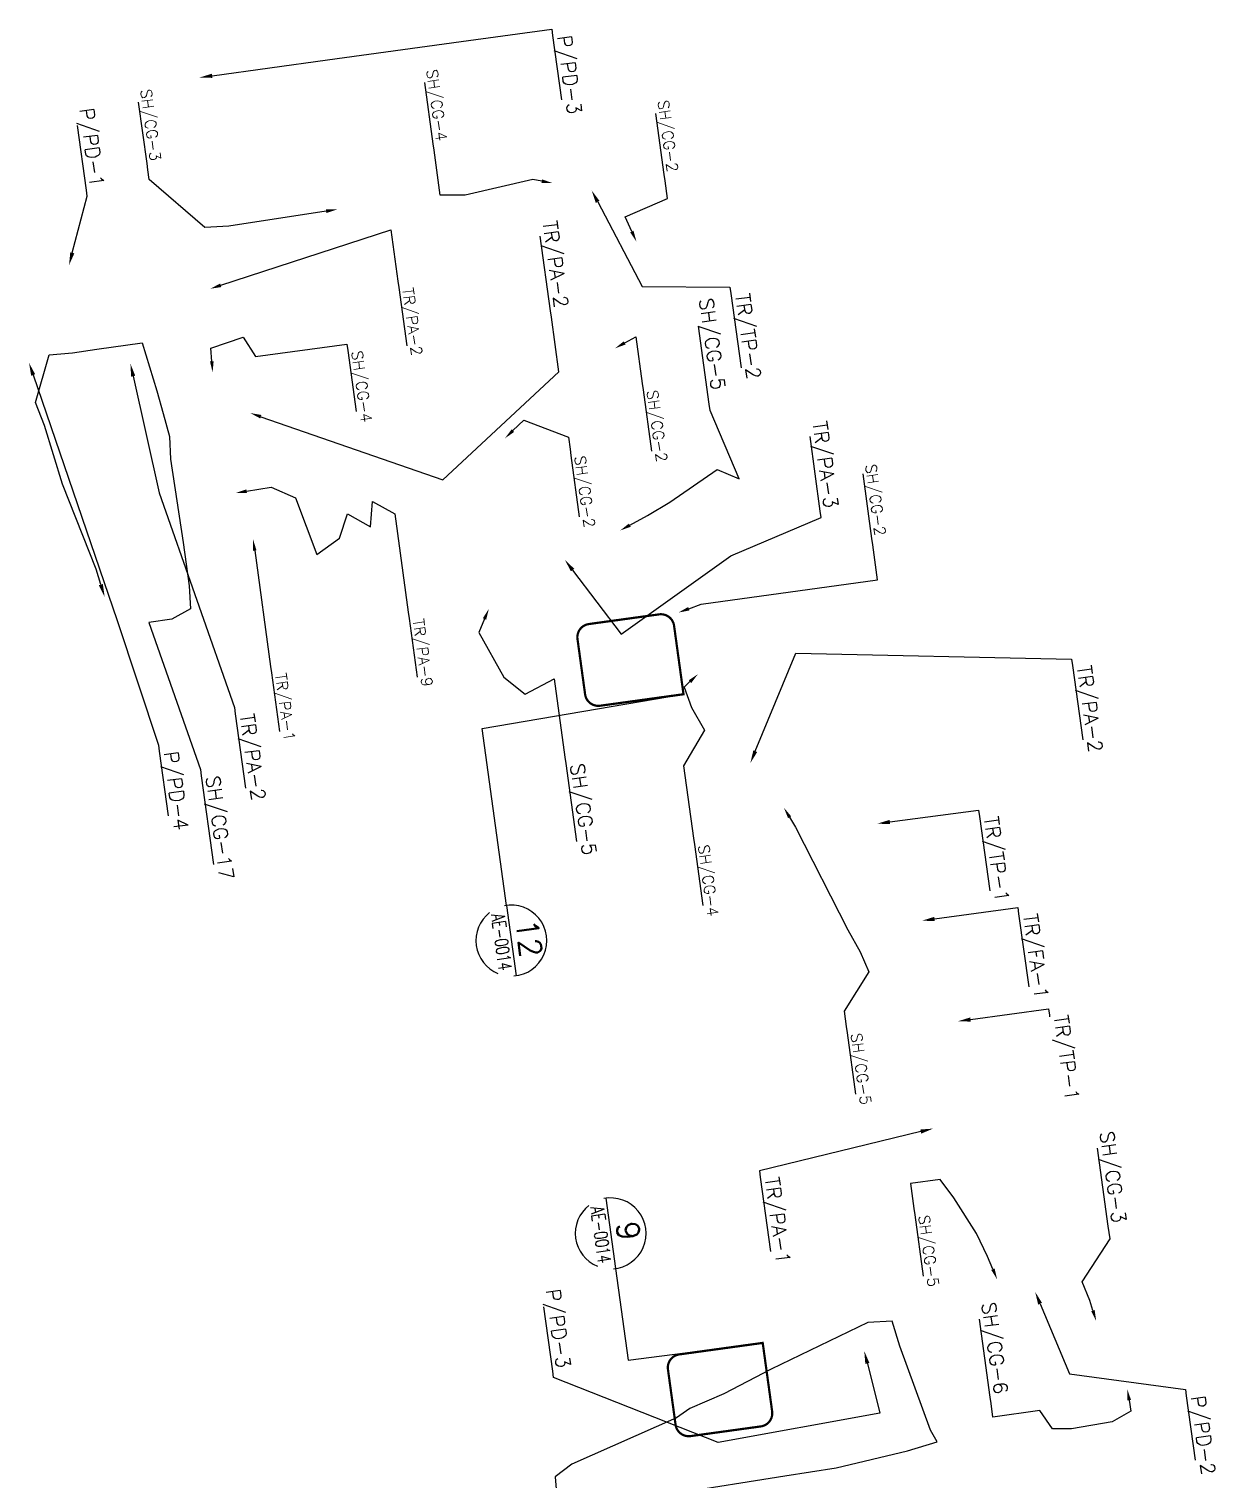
# Model space of a CAD drawing. Extents: x 67043 to 67233, y 53719 to 53942.
# Drawn here: x 67122.8 to 67189.7, y 53835.3 to 53917.2 of the extents above; entities that cross this region are included whole.
import ezdxf
from ezdxf import colors
from ezdxf.entities.mleader import LeaderData, LeaderLine
from ezdxf.enums import TextEntityAlignment as Align
from ezdxf.math import Vec2, Vec3

# ---------------------------------------------------------------- set-up
doc = ezdxf.new("R2010")
doc.units = 0
doc.header["$MEASUREMENT"] = 0
doc.linetypes.add('ACAD_ISO02W100', pattern=[15, 12, -3])
for name, color, linetype in [('0-ANNO-TEXT', 3, 'Continuous'), ('L-ANNO-LEDR-SPEC', 234, 'Continuous'), ('L-ANNO-SYMP @ 0.25', 240, 'Continuous')]:
    doc.layers.add(name, color=color, linetype=linetype)
doc.styles.add('$0$RomanS_B_3', font='', dxfattribs={"height": 303.322785})
doc.styles.add('ANNO-M', font='romans.shx', dxfattribs={"height": 5})
doc.styles.add('ANNO-S', font='romans.shx', dxfattribs={"height": 3})
doc.styles.get("Standard").update_dxf_attribs({"font": 'arial.ttf'})
doc.styles.get('$0$RomanS_B_3').set_extended_font_data('RomanS', bold=True)

# ---------------------------------------------------------------- blocks, each defined once
blk = doc.blocks.new('*U21')
at = {"linetype": 'ACAD_ISO02W100', "ltscale": 0.1, "const_width": 0.5}
blk.add_lwpolyline([(-52.78, 24.07), (-65.39, 24.07, -0.414214), (-68.39, 27.07), (-68.39, 43.07, -0.414214), (-65.39, 46.07), (-49.78, 46.07), (-49.78, 27.07, -0.414214)], format="xyb", close=True, dxfattribs=at)
for points in [[(-8, 0), (-48.29, 0), (-49.78, 46.07)], [(-8, 0), (8, 0)]]:
    blk.add_lwpolyline(points)
for start, end in [(356.4167, 183.5833), (210, 330)]:
    blk.add_arc((0, 0), 8, start, end)
at = {"layer": '0-ANNO-TEXT', "style": 'ANNO-M'}
blk.add_attdef('1', text='', height=5, dxfattribs=at).set_placement((0, 4), align=Align.MIDDLE_CENTER)
at = {"layer": '0-ANNO-TEXT', "style": 'ANNO-S', "width": 0.7}
blk.add_attdef('REF-NM', text='', height=3, dxfattribs=at).set_placement((0, -2.25), align=Align.MIDDLE_CENTER)
blk = doc.blocks.new('*U22')
for points in [[(8, 0), (28.89, 0), (29.17, 30.6)], [(-8, 0), (8, 0)]]:
    blk.add_lwpolyline(points)
at = {"linetype": 'ACAD_ISO02W100', "ltscale": 0.1, "const_width": 0.5}
blk.add_lwpolyline([(32.17, 8.6), (44.78, 8.6, 0.414214), (47.78, 11.6), (47.78, 27.6, 0.414214), (44.78, 30.6), (29.17, 30.6), (29.17, 11.6, 0.414214)], format="xyb", close=True, dxfattribs=at)
for start, end in [(356.4167, 183.5833), (210, 330)]:
    blk.add_arc((0, 0), 8, start, end)
at = {"layer": '0-ANNO-TEXT', "style": 'ANNO-M'}
blk.add_attdef('1', text='', height=5, dxfattribs=at).set_placement((0, 4), align=Align.MIDDLE_CENTER)
at = {"layer": '0-ANNO-TEXT', "style": 'ANNO-S', "width": 0.7}
blk.add_attdef('REF-NM', text='', height=3, dxfattribs=at).set_placement((0, -2.25), align=Align.MIDDLE_CENTER)

msp = doc.modelspace()

# ---------------------------------------------------------------- block references
at = {"layer": 'L-ANNO-SYMP @ 0.25', "xscale": 0.2499999999999998, "yscale": 0.2499999999999998, "zscale": 0.2499999999999998, "rotation": 277.8436995281511}
for name, p, values in [('*U21', (67149.983, 53865.762), {'1': '12', 'REF-NM': 'AE-0014'}), ('*U22', (67155.589, 53849.248), {'1': '9', 'REF-NM': 'AE-0014'})]:
    msp.add_blockref(name, p, dxfattribs=at).add_auto_attribs(values)

# ---------------------------------------------------------------- leaders
at = {"layer": 'L-ANNO-LEDR-SPEC'}
ml = msp.add_multileader_mtext('Standard', dxfattribs=at)
ml.set_content('{\\C6;P/PD-3}', color=256, style='$0$RomanS_B_3')
ml.set_leader_properties(color=256)
ml.build(insert=Vec2(0, 0))
ml.multileader.update_dxf_attribs({"text_left_attachment_type": 6, "text_right_attachment_type": 6, "dogleg_length": 0.36, "arrow_head_size": 0.72})
ctx = ml.context
ctx.base_point, ctx.char_height, ctx.arrow_head_size, ctx.landing_gap_size, ctx.plane_origin, ctx.plane_x_axis, ctx.plane_y_axis = Vec3(67152.308, 53916.835), 0.8, 0.72, 0.09, Vec3(67132.392, 53914.455), Vec3(0.136486, -0.990642), Vec3(0.990642, 0.136486)
ctx.left_attachment, ctx.right_attachment = 6, 6
notes = []
notes.append((ctx, [(0, (1, 1, 0), (67152.259, 53917.192), (0.136486, -0.990642), 0.36, [(0, [(67132.392, 53914.455), (67139.615, 53915.45), (67147.142, 53916.487)], 0, [])])]))
ctx.mtext.insert, ctx.mtext.text_direction, ctx.mtext.rotation, ctx.mtext.flow_direction = Vec3(67153.353, 53916.888), Vec3(0.136486, -0.990642), 4.849302, 5
ml = msp.add_multileader_mtext('Standard', dxfattribs=at)
ml.set_content('{\\fRomanS|b1|i0|c0|p2;\\C6;SH/CG-4}', color=256)
ml.set_leader_properties(color=256)
ml.build(insert=Vec2(0, 0))
ml.multileader.update_dxf_attribs({"text_left_attachment_type": 6, "text_right_attachment_type": 6, "dogleg_length": 0.36, "arrow_head_size": 0.625})
ctx = ml.context
ctx.base_point, ctx.char_height, ctx.arrow_head_size, ctx.landing_gap_size, ctx.plane_origin, ctx.plane_x_axis, ctx.plane_y_axis = Vec3(67144.93, 53915.369), 0.625, 0.625, 0.09, Vec3(67152.314, 53908.499), Vec3(0.136486, -0.990642), Vec3(0.990642, 0.136486)
ctx.left_attachment, ctx.right_attachment, ctx.text_align_type = 6, 6, 2
notes.append((ctx, [(0, (1, 1, 0), (67145.619, 53910.363), (-0.136486, 0.990642), 0.36, [(0, [(67152.314, 53908.499), (67151.202, 53908.694), (67147.378, 53907.819), (67145.97, 53907.822)], 0, [])])]))
ctx.mtext.insert, ctx.mtext.text_direction, ctx.mtext.rotation, ctx.mtext.alignment, ctx.mtext.flow_direction = Vec3(67146.365, 53910.92), Vec3(0.136486, -0.990642), 4.849302, 3, 5
ml = msp.add_multileader_mtext('Standard', dxfattribs=at)
ml.set_content('{\\fRomanS|b1|i0|c0|p2;\\C6;SH/CG-3}', color=256)
ml.set_leader_properties(color=256)
ml.build(insert=Vec2(0, 0))
ml.multileader.update_dxf_attribs({"text_left_attachment_type": 6, "text_right_attachment_type": 6, "dogleg_length": 0.36, "arrow_head_size": 0.625})
ctx = ml.context
ctx.base_point, ctx.char_height, ctx.arrow_head_size, ctx.landing_gap_size, ctx.plane_origin, ctx.plane_x_axis, ctx.plane_y_axis = Vec3(67128.794, 53914.235), 0.625, 0.625, 0.09, Vec3(67140.154, 53907.011), Vec3(0.136486, -0.990642), Vec3(0.990642, 0.136486)
ctx.left_attachment, ctx.right_attachment, ctx.text_align_type = 6, 6, 2
notes.append((ctx, [(0, (1, 1, 0), (67129.481, 53909.25), (-0.136486, 0.990642), 0.36, [(0, [(67140.154, 53907.011), (67134.051, 53906.075), (67132.693, 53905.989), (67129.556, 53908.7)], 0, [])])]))
ctx.mtext.insert, ctx.mtext.text_direction, ctx.mtext.rotation, ctx.mtext.alignment, ctx.mtext.flow_direction = Vec3(67130.226, 53909.807), Vec3(0.136486, -0.990642), 4.849302, 3, 5
ml = msp.add_multileader_mtext('Standard', dxfattribs=at)
ml.set_content('{\\C6;P/PD-1}', color=256, style='$0$RomanS_B_3')
ml.set_leader_properties(color=256)
ml.build(insert=Vec2(0, 0))
ml.multileader.update_dxf_attribs({"text_left_attachment_type": 6, "text_right_attachment_type": 6, "dogleg_length": 0.36, "arrow_head_size": 0.72})
ctx = ml.context
ctx.base_point, ctx.char_height, ctx.arrow_head_size, ctx.landing_gap_size, ctx.plane_origin, ctx.plane_x_axis, ctx.plane_y_axis = Vec3(67125.363, 53912.783), 0.8, 0.72, 0.09, Vec3(67125.03, 53903.869), Vec3(0.136486, -0.990642), Vec3(0.990642, 0.136486)
ctx.left_attachment, ctx.right_attachment, ctx.text_align_type = 6, 6, 2
notes.append((ctx, [(0, (1, 1, 0), (67126.056, 53907.753), (-0.136486, 0.990642), 0.36, [(0, [(67125.03, 53903.869)], 0, [])])]))
ctx.mtext.insert, ctx.mtext.text_direction, ctx.mtext.rotation, ctx.mtext.alignment, ctx.mtext.flow_direction = Vec3(67127.027, 53908.341), Vec3(0.136486, -0.990642), 4.849302, 3, 5
ml = msp.add_multileader_mtext('Standard', dxfattribs=at)
ml.set_content('{\\fRomanS|b1|i0|c0|p2;\\C6;SH/CG-2}', color=256)
ml.set_leader_properties(color=256)
ml.build(insert=Vec2(0, 0))
ml.multileader.update_dxf_attribs({"text_left_attachment_type": 6, "text_right_attachment_type": 6, "dogleg_length": 0.36, "arrow_head_size": 0.625})
ctx = ml.context
ctx.base_point, ctx.char_height, ctx.arrow_head_size, ctx.landing_gap_size, ctx.plane_origin, ctx.plane_x_axis, ctx.plane_y_axis = Vec3(67157.975, 53913.6), 0.625, 0.625, 0.09, Vec3(67157.039, 53905.199), Vec3(0.136486, -0.990642), Vec3(0.990642, 0.136486)
ctx.left_attachment, ctx.right_attachment, ctx.text_align_type = 6, 6, 2
notes.append((ctx, [(0, (1, 1, 0), (67158.661, 53908.623), (-0.136486, 0.990642), 0.36, [(0, [(67157.039, 53905.199), (67156.405, 53906.588), (67158.797, 53907.636)], 0, [])])]))
ctx.mtext.insert, ctx.mtext.text_direction, ctx.mtext.rotation, ctx.mtext.alignment, ctx.mtext.flow_direction = Vec3(67159.406, 53909.179), Vec3(0.136486, -0.990642), 4.849302, 3, 5
ml = msp.add_multileader_mtext('Standard', dxfattribs=at)
ml.set_content('{\\C6;TR/TP-2}', color=256, style='$0$RomanS_B_3')
ml.set_leader_properties(color=256)
ml.build(insert=Vec2(0, 0))
ml.multileader.update_dxf_attribs({"text_left_attachment_type": 6, "text_right_attachment_type": 6, "dogleg_length": 0.36, "arrow_head_size": 0.72})
ctx = ml.context
ctx.base_point, ctx.char_height, ctx.arrow_head_size, ctx.landing_gap_size, ctx.plane_origin, ctx.plane_x_axis, ctx.plane_y_axis = Vec3(67162.363, 53902.271), 0.8, 0.72, 0.09, Vec3(67154.517, 53908.076), Vec3(0.136486, -0.990642), Vec3(0.990642, 0.136486)
ctx.left_attachment, ctx.right_attachment = 6, 6
notes.append((ctx, [(0, (1, 1, 0), (67162.314, 53902.628), (0.136486, -0.990642), 0.36, [(0, [(67154.517, 53908.076), (67157.362, 53902.669)], 0, [])])]))
ctx.mtext.insert, ctx.mtext.text_direction, ctx.mtext.rotation, ctx.mtext.flow_direction = Vec3(67163.408, 53902.324), Vec3(0.136486, -0.990642), 4.849302, 5
ml = msp.add_multileader_mtext('Standard', dxfattribs=at)
ml.set_content('{\\fRomanS|b1|i0|c0|p2;\\C6;TR/PA-2}', color=256)
ml.set_leader_properties(color=256)
ml.build(insert=Vec2(0, 0))
ml.multileader.update_dxf_attribs({"text_left_attachment_type": 6, "text_right_attachment_type": 6, "dogleg_length": 0.36, "arrow_head_size": 0.625})
ctx = ml.context
ctx.base_point, ctx.char_height, ctx.arrow_head_size, ctx.landing_gap_size, ctx.plane_origin, ctx.plane_x_axis, ctx.plane_y_axis = Vec3(67151.436, 53906.786), 0.8, 0.625, 0.09, Vec3(67135.257, 53895.526), Vec3(0.136486, -0.990642), Vec3(0.990642, 0.136486)
ctx.left_attachment, ctx.right_attachment, ctx.text_align_type = 6, 6, 2
notes.append((ctx, [(0, (1, 1, 0), (67152.241, 53900.945), (-0.136486, 0.990642), 0.36, [(0, [(67135.257, 53895.526), (67146.119, 53891.755), (67152.668, 53897.844)], 0, [])])]))
ctx.mtext.insert, ctx.mtext.text_direction, ctx.mtext.rotation, ctx.mtext.alignment, ctx.mtext.flow_direction = Vec3(67153.212, 53901.534), Vec3(0.136486, -0.990642), 4.849302, 3, 5
ml = msp.add_multileader_mtext('Standard', dxfattribs=at)
ml.set_content('{\\fRomanS|b1|i0|c0|p2;\\C6;TR/PA-2}', color=256)
ml.set_leader_properties(color=256)
ml.build(insert=Vec2(0, 0))
ml.multileader.update_dxf_attribs({"text_left_attachment_type": 6, "text_right_attachment_type": 6, "dogleg_length": 0.36, "arrow_head_size": 0.625})
ctx = ml.context
ctx.base_point, ctx.char_height, ctx.arrow_head_size, ctx.landing_gap_size, ctx.plane_origin, ctx.plane_x_axis, ctx.plane_y_axis = Vec3(67143.626, 53902.618), 0.625, 0.625, 0.09, Vec3(67132.994, 53902.539), Vec3(0.136486, -0.990642), Vec3(0.990642, 0.136486)
ctx.left_attachment, ctx.right_attachment = 6, 6
notes.append((ctx, [(0, (1, 1, 0), (67143.577, 53902.975), (0.136486, -0.990642), 0.36, [(0, [(67132.994, 53902.539), (67143.179, 53905.863)], 0, [])])]))
ctx.mtext.insert, ctx.mtext.text_direction, ctx.mtext.rotation, ctx.mtext.flow_direction = Vec3(67144.445, 53902.64), Vec3(0.136486, -0.990642), 4.849302, 5
ml = msp.add_multileader_mtext('Standard', dxfattribs=at)
ml.set_content('{\\fRomanS|b1|i0|c0|p2;SH/CG-\\fRomanS|b1|i0|c178|p2;5}', color=256)
ml.set_leader_properties(color=256)
ml.build(insert=Vec2(0, 0))
ml.multileader.update_dxf_attribs({"text_left_attachment_type": 6, "text_right_attachment_type": 6, "dogleg_length": 0.36, "arrow_head_size": 0.625})
ctx = ml.context
ctx.base_point, ctx.char_height, ctx.arrow_head_size, ctx.landing_gap_size, ctx.plane_origin, ctx.plane_x_axis, ctx.plane_y_axis = Vec3(67160.319, 53902.002), 0.8, 0.625, 0.09, Vec3(67156.117, 53888.898), Vec3(0.136486, -0.990642), Vec3(0.990642, 0.136486)
ctx.left_attachment, ctx.right_attachment = 6, 6
notes.append((ctx, [(0, (1, 1, 0), (67161.191, 53895.669), (-0.136486, 0.990642), 0.36, [(0, [(67156.117, 53888.898), (67157.658, 53889.751), (67158.925, 53890.492), (67161.585, 53892.346), (67162.826, 53891.816)], 0, [])])]))
ctx.mtext.insert, ctx.mtext.text_direction, ctx.mtext.rotation, ctx.mtext.flow_direction = Vec3(67161.364, 53902.055), Vec3(0.136486, -0.990642), 4.849302, 5
ml = msp.add_multileader_mtext('Standard', dxfattribs=at)
ml.set_content('{\\fRomanS|b1|i0|c0|p2;\\C6;SH/CG-4}', color=256)
ml.set_leader_properties(color=256)
ml.build(insert=Vec2(0, 0))
ml.multileader.update_dxf_attribs({"text_left_attachment_type": 6, "text_right_attachment_type": 6, "dogleg_length": 0.36, "arrow_head_size": 0.625})
ctx = ml.context
ctx.base_point, ctx.char_height, ctx.arrow_head_size, ctx.landing_gap_size, ctx.plane_origin, ctx.plane_x_axis, ctx.plane_y_axis = Vec3(67140.758, 53899.063), 0.625, 0.625, 0.09, Vec3(67133.128, 53897.818), Vec3(0.136486, -0.990642), Vec3(0.990642, 0.136486)
ctx.left_attachment, ctx.right_attachment = 6, 6
notes.append((ctx, [(0, (1, 1, 0), (67140.709, 53899.42), (0.136486, -0.990642), 0.36, [(0, [(67133.128, 53897.818), (67133.035, 53899.179), (67134.86, 53899.801), (67135.551, 53898.709), (67140.709, 53899.42)], 0, [])])]))
ctx.mtext.insert, ctx.mtext.text_direction, ctx.mtext.rotation, ctx.mtext.flow_direction = Vec3(67141.577, 53899.085), Vec3(0.136486, -0.990642), 4.849302, 5
ml = msp.add_multileader_mtext('Standard', dxfattribs=at)
ml.set_content('{\\fRomanS|b1|i0|c0|p2;\\C6;SH/CG-2}', color=256)
ml.set_leader_properties(color=256)
ml.build(insert=Vec2(0, 0))
ml.multileader.update_dxf_attribs({"text_left_attachment_type": 6, "text_right_attachment_type": 6, "dogleg_length": 0.36, "arrow_head_size": 0.625})
ctx = ml.context
ctx.base_point, ctx.char_height, ctx.arrow_head_size, ctx.landing_gap_size, ctx.plane_origin, ctx.plane_x_axis, ctx.plane_y_axis = Vec3(67157.419, 53896.831), 0.625, 0.625, 0.09, Vec3(67155.828, 53899.179), Vec3(0.136486, -0.990642), Vec3(0.990642, 0.136486)
ctx.left_attachment, ctx.right_attachment = 6, 6
notes.append((ctx, [(0, (1, 1, 0), (67157.369, 53897.188), (0.136486, -0.990642), 0.36, [(0, [(67155.828, 53899.179), (67157.005, 53899.83)], 0, [])])]))
ctx.mtext.insert, ctx.mtext.text_direction, ctx.mtext.rotation, ctx.mtext.flow_direction = Vec3(67158.237, 53896.853), Vec3(0.136486, -0.990642), 4.849302, 5
ml = msp.add_multileader_mtext('Standard', dxfattribs=at)
ml.set_content('{\\C6;SH/CG-17}', color=256, style='$0$RomanS_B_3')
ml.set_leader_properties(color=256)
ml.build(insert=Vec2(0, 0))
ml.multileader.update_dxf_attribs({"text_left_attachment_type": 6, "text_right_attachment_type": 6, "dogleg_length": 0.36, "arrow_head_size": 0.72})
ctx = ml.context
ctx.base_point, ctx.char_height, ctx.arrow_head_size, ctx.landing_gap_size, ctx.plane_origin, ctx.plane_x_axis, ctx.plane_y_axis = Vec3(67132.487, 53875.052), 0.8, 0.72, 0.09, Vec3(67127.038, 53885.16), Vec3(0.136486, -0.990642), Vec3(0.990642, 0.136486)
ctx.left_attachment, ctx.right_attachment = 6, 6
notes.append((ctx, [(0, (1, 1, 0), (67132.438, 53875.409), (0.136486, -0.990642), 0.36, [(0, [(67127.038, 53885.16), (67126.553, 53886.716), (67124.655, 53891.515), (67123.648, 53894.815), (67123.146, 53896.114), (67123.911, 53898.814), (67125.227, 53898.928), (67126.59, 53899.136), (67129.158, 53899.489), (67129.977, 53896.771), (67130.348, 53895.51), (67130.706, 53894.208), (67130.762, 53892.922), (67131.461, 53888.216), (67131.804, 53885.77), (67131.887, 53884.473), (67130.838, 53883.892), (67129.54, 53883.709)], 0, [])])]))
ctx.mtext.insert, ctx.mtext.text_direction, ctx.mtext.rotation, ctx.mtext.flow_direction = Vec3(67133.532, 53875.105), Vec3(0.136486, -0.990642), 4.849302, 5
ml = msp.add_multileader_mtext('Standard', dxfattribs=at)
ml.set_content('{\\C6;P/PD-4}', color=256, style='$0$RomanS_B_3')
ml.set_leader_properties(color=256)
ml.build(insert=Vec2(0, 0))
ml.multileader.update_dxf_attribs({"text_left_attachment_type": 6, "text_right_attachment_type": 6, "dogleg_length": 0.36, "arrow_head_size": 0.72})
ctx = ml.context
ctx.base_point, ctx.char_height, ctx.arrow_head_size, ctx.landing_gap_size, ctx.plane_origin, ctx.plane_x_axis, ctx.plane_y_axis = Vec3(67130.117, 53876.443), 0.8, 0.72, 0.09, Vec3(67122.773, 53898.357), Vec3(0.136486, -0.990642), Vec3(0.990642, 0.136486)
ctx.left_attachment, ctx.right_attachment = 6, 6
notes.append((ctx, [(0, (1, 1, 0), (67130.068, 53876.799), (0.136486, -0.990642), 0.36, [(0, [(67122.773, 53898.357), (67127.752, 53883.826)], 0, [])])]))
ctx.mtext.insert, ctx.mtext.text_direction, ctx.mtext.rotation, ctx.mtext.flow_direction = Vec3(67131.162, 53876.496), Vec3(0.136486, -0.990642), 4.849302, 5
ml = msp.add_multileader_mtext('Standard', dxfattribs=at)
ml.set_content('{\\C6;TR/PA-2}', color=256, style='$0$RomanS_B_3')
ml.set_leader_properties(color=256)
ml.build(insert=Vec2(0, 0))
ml.multileader.update_dxf_attribs({"text_left_attachment_type": 6, "text_right_attachment_type": 6, "dogleg_length": 0.36, "arrow_head_size": 0.72})
ctx = ml.context
ctx.base_point, ctx.char_height, ctx.arrow_head_size, ctx.landing_gap_size, ctx.plane_origin, ctx.plane_x_axis, ctx.plane_y_axis = Vec3(67134.409, 53878.564), 0.8, 0.72, 0.09, Vec3(67128.492, 53898.311), Vec3(0.136486, -0.990642), Vec3(0.990642, 0.136486)
ctx.left_attachment, ctx.right_attachment = 6, 6
notes.append((ctx, [(0, (1, 1, 0), (67134.36, 53878.921), (0.136486, -0.990642), 0.36, [(0, [(67128.492, 53898.311), (67130.112, 53891.033)], 0, [])])]))
ctx.mtext.insert, ctx.mtext.text_direction, ctx.mtext.rotation, ctx.mtext.flow_direction = Vec3(67135.454, 53878.617), Vec3(0.136486, -0.990642), 4.849302, 5
ml = msp.add_multileader_mtext('Standard', dxfattribs=at)
ml.set_content('{\\fRomanS|b1|i0|c0|p2;\\C6;SH/CG-2}', color=256)
ml.set_leader_properties(color=256)
ml.build(insert=Vec2(0, 0))
ml.multileader.update_dxf_attribs({"text_left_attachment_type": 6, "text_right_attachment_type": 6, "dogleg_length": 0.36, "arrow_head_size": 0.625})
ctx = ml.context
ctx.base_point, ctx.char_height, ctx.arrow_head_size, ctx.landing_gap_size, ctx.plane_origin, ctx.plane_x_axis, ctx.plane_y_axis = Vec3(67153.341, 53893.131), 0.625, 0.625, 0.09, Vec3(67149.623, 53894.102), Vec3(0.136486, -0.990642), Vec3(0.990642, 0.136486)
ctx.left_attachment, ctx.right_attachment = 6, 6
notes.append((ctx, [(0, (1, 1, 0), (67153.292, 53893.488), (0.136486, -0.990642), 0.36, [(0, [(67149.623, 53894.102), (67150.682, 53895.127), (67153.197, 53894.162)], 0, [])])]))
ctx.mtext.insert, ctx.mtext.text_direction, ctx.mtext.rotation, ctx.mtext.flow_direction = Vec3(67154.16, 53893.153), Vec3(0.136486, -0.990642), 4.849302, 5
ml = msp.add_multileader_mtext('Standard', dxfattribs=at)
ml.set_content('{\\C6;TR/PA-3}', color=256, style='$0$RomanS_B_3')
ml.set_leader_properties(color=256)
ml.build(insert=Vec2(0, 0))
ml.multileader.update_dxf_attribs({"text_left_attachment_type": 6, "text_right_attachment_type": 6, "dogleg_length": 0.36, "arrow_head_size": 0.72})
ctx = ml.context
ctx.base_point, ctx.char_height, ctx.arrow_head_size, ctx.landing_gap_size, ctx.plane_origin, ctx.plane_x_axis, ctx.plane_y_axis = Vec3(67166.656, 53895.484), 0.8, 0.72, 0.09, Vec3(67150.835, 53886.389), Vec3(0.136486, -0.990642), Vec3(0.990642, 0.136486)
ctx.left_attachment, ctx.right_attachment, ctx.text_align_type = 6, 6, 2
notes.append((ctx, [(0, (1, 1, 0), (67167.462, 53889.635), (-0.136486, 0.990642), 0.36, [(0, [(67153.002, 53887.242), (67156.184, 53883.049), (67162.359, 53887.465)], 0, [])])]))
ctx.mtext.insert, ctx.mtext.text_direction, ctx.mtext.rotation, ctx.mtext.alignment, ctx.mtext.flow_direction = Vec3(67168.433, 53890.223), Vec3(0.136486, -0.990642), 4.849302, 3, 5
ml = msp.add_multileader_mtext('Standard', dxfattribs=at)
ml.set_content(' {\\fRomanS|b1|i0|c0|p2;SH/CG-2}', color=256)
ml.set_leader_properties(color=256)
ml.build(insert=Vec2(0, 0))
ml.multileader.update_dxf_attribs({"text_left_attachment_type": 6, "text_right_attachment_type": 6, "dogleg_length": 0.36, "arrow_head_size": 0.625})
ctx = ml.context
ctx.base_point, ctx.char_height, ctx.arrow_head_size, ctx.landing_gap_size, ctx.plane_origin, ctx.plane_x_axis, ctx.plane_y_axis = Vec3(67169.64, 53893.429), 0.625, 0.625, 0.09, Vec3(67159.405, 53884.27), Vec3(0.136486, -0.990642), Vec3(0.990642, 0.136486)
ctx.left_attachment, ctx.right_attachment, ctx.text_align_type = 6, 6, 2
notes.append((ctx, [(0, (1, 1, 0), (67170.375, 53888.097), (-0.136486, 0.990642), 0.36, [(0, [(67159.405, 53884.27), (67160.681, 53884.745), (67170.647, 53886.118)], 0, [])])]))
ctx.mtext.insert, ctx.mtext.text_direction, ctx.mtext.rotation, ctx.mtext.alignment, ctx.mtext.flow_direction = Vec3(67171.12, 53888.654), Vec3(0.136486, -0.990642), 4.849302, 3, 5
ml = msp.add_multileader_mtext('Standard', dxfattribs=at)
ml.set_content('{\\fRomanS|b1|i0|c0|p2;\\C6;TR/PA-9}', color=256)
ml.set_leader_properties(color=256)
ml.build(insert=Vec2(0, 0))
ml.multileader.update_dxf_attribs({"text_left_attachment_type": 6, "text_right_attachment_type": 6, "dogleg_length": 0.36, "arrow_head_size": 0.625})
ctx = ml.context
ctx.base_point, ctx.char_height, ctx.arrow_head_size, ctx.landing_gap_size, ctx.plane_origin, ctx.plane_x_axis, ctx.plane_y_axis = Vec3(67144.218, 53883.934), 0.625, 0.625, 0.09, Vec3(67134.433, 53891.016), Vec3(0.136486, -0.990642), Vec3(0.990642, 0.136486)
ctx.left_attachment, ctx.right_attachment = 6, 6
notes.append((ctx, [(0, (1, 1, 0), (67144.169, 53884.291), (0.136486, -0.990642), 0.36, [(0, [(67134.433, 53891.016), (67136.434, 53891.352), (67137.812, 53890.736), (67139.017, 53887.542), (67140.279, 53888.465), (67140.744, 53889.842), (67142.034, 53889.104), (67142.155, 53890.533), (67143.405, 53889.837)], 0, [])])]))
ctx.mtext.insert, ctx.mtext.text_direction, ctx.mtext.rotation, ctx.mtext.flow_direction = Vec3(67145.037, 53883.956), Vec3(0.136486, -0.990642), 4.849302, 5
ml = msp.add_multileader_mtext('Standard', dxfattribs=at)
ml.set_content('{\\fRomanS|b1|i0|c0|p2;\\C6;TR/PA-1}', color=256)
ml.set_leader_properties(color=256)
ml.build(insert=Vec2(0, 0))
ml.multileader.update_dxf_attribs({"text_left_attachment_type": 6, "text_right_attachment_type": 6, "dogleg_length": 0.36, "arrow_head_size": 0.625})
ctx = ml.context
ctx.base_point, ctx.char_height, ctx.arrow_head_size, ctx.landing_gap_size, ctx.plane_origin, ctx.plane_x_axis, ctx.plane_y_axis = Vec3(67136.453, 53880.868), 0.625, 0.625, 0.09, Vec3(67135.417, 53888.384), Vec3(0.136486, -0.990642), Vec3(0.990642, 0.136486)
ctx.left_attachment, ctx.right_attachment = 6, 6
notes.append((ctx, [(0, (1, 1, 0), (67136.404, 53881.224), (0.136486, -0.990642), 0.36, [(0, [(67135.417, 53888.384)], 0, [])])]))
ctx.mtext.insert, ctx.mtext.text_direction, ctx.mtext.rotation, ctx.mtext.flow_direction = Vec3(67137.272, 53880.89), Vec3(0.136486, -0.990642), 4.849302, 5
ml = msp.add_multileader_mtext('Standard', dxfattribs=at)
ml.set_content('{\\fRomanS|b1|i0|c0|p2;\\C6;SH/CG-5}', color=256)
ml.set_leader_properties(color=256)
ml.build(insert=Vec2(0, 0))
ml.multileader.update_dxf_attribs({"text_left_attachment_type": 6, "text_right_attachment_type": 6, "dogleg_length": 0.36, "arrow_head_size": 0.625})
ctx = ml.context
ctx.base_point, ctx.char_height, ctx.arrow_head_size, ctx.landing_gap_size, ctx.plane_origin, ctx.plane_x_axis, ctx.plane_y_axis = Vec3(67153.051, 53875.748), 0.8, 0.625, 0.09, Vec3(67148.714, 53884.483), Vec3(0.136486, -0.990642), Vec3(0.990642, 0.136486)
ctx.left_attachment, ctx.right_attachment = 6, 6
notes.append((ctx, [(0, (1, 1, 0), (67153.002, 53876.105), (0.136486, -0.990642), 0.36, [(0, [(67148.714, 53884.483), (67148.146, 53883.151), (67149.566, 53880.621), (67150.762, 53879.674), (67152.391, 53880.536)], 0, [])])]))
ctx.mtext.insert, ctx.mtext.text_direction, ctx.mtext.rotation, ctx.mtext.flow_direction = Vec3(67154.096, 53875.801), Vec3(0.136486, -0.990642), 4.849302, 5
ml = msp.add_multileader_mtext('Standard', dxfattribs=at)
ml.set_content('{\\C6;TR/PA-2}', color=256, style='$0$RomanS_B_3')
ml.set_leader_properties(color=256)
ml.build(insert=Vec2(0, 0))
ml.multileader.update_dxf_attribs({"text_left_attachment_type": 6, "text_right_attachment_type": 6, "dogleg_length": 0.36, "arrow_head_size": 0.72})
ctx = ml.context
ctx.base_point, ctx.char_height, ctx.arrow_head_size, ctx.landing_gap_size, ctx.plane_origin, ctx.plane_x_axis, ctx.plane_y_axis = Vec3(67181.635, 53881.29), 0.8, 0.72, 0.09, Vec3(67166.04, 53881.983), Vec3(0.136486, -0.990642), Vec3(0.990642, 0.136486)
ctx.left_attachment, ctx.right_attachment = 6, 6
notes.append((ctx, [(0, (1, 1, 0), (67181.585, 53881.646), (0.136486, -0.990642), 0.36, [(0, [(67163.466, 53875.783), (67166.04, 53881.983)], 0, [])])]))
ctx.mtext.insert, ctx.mtext.text_direction, ctx.mtext.rotation, ctx.mtext.flow_direction = Vec3(67182.679, 53881.343), Vec3(0.136486, -0.990642), 4.849302, 5
ml = msp.add_multileader_mtext('Standard', dxfattribs=at)
ml.set_content('{\\fRomanS|b1|i0|c0|p2;\\C256;SH/CG-4}', color=256)
ml.set_leader_properties(color=256)
ml.build(insert=Vec2(0, 0))
ml.multileader.update_dxf_attribs({"text_left_attachment_type": 6, "text_right_attachment_type": 6, "dogleg_length": 0.36, "arrow_head_size": 0.625})
ctx = ml.context
ctx.base_point, ctx.char_height, ctx.arrow_head_size, ctx.landing_gap_size, ctx.plane_origin, ctx.plane_x_axis, ctx.plane_y_axis = Vec3(67160.307, 53871.194), 0.625, 0.625, 0.09, Vec3(67160.513, 53880.801), Vec3(0.136486, -0.990642), Vec3(0.990642, 0.136486)
ctx.left_attachment, ctx.right_attachment = 6, 6
notes.append((ctx, [(0, (1, 1, 0), (67160.258, 53871.55), (0.136486, -0.990642), 0.36, [(0, [(67160.513, 53880.801), (67159.73, 53880.063), (67160.142, 53878.91), (67160.874, 53877.634), (67159.697, 53875.62)], 0, [])])]))
ctx.mtext.insert, ctx.mtext.text_direction, ctx.mtext.rotation, ctx.mtext.flow_direction = Vec3(67161.126, 53871.216), Vec3(0.136486, -0.990642), 4.849302, 5
ml = msp.add_multileader_mtext('Standard', dxfattribs=at)
ml.set_content('{\\fRomanS|b1|i0|c0|p2;SH/CG-5}', color=256)
ml.set_leader_properties(color=256)
ml.build(insert=Vec2(0, 0))
ml.multileader.update_dxf_attribs({"text_left_attachment_type": 6, "text_right_attachment_type": 6, "dogleg_length": 0.36, "arrow_head_size": 0.625})
ctx = ml.context
ctx.base_point, ctx.char_height, ctx.arrow_head_size, ctx.landing_gap_size, ctx.plane_origin, ctx.plane_x_axis, ctx.plane_y_axis = Vec3(67168.927, 53860.563), 0.625, 0.625, 0.09, Vec3(67165.359, 53873.258), Vec3(0.136486, -0.990642), Vec3(0.990642, 0.136486)
ctx.left_attachment, ctx.right_attachment = 6, 6
notes.append((ctx, [(0, (1, 1, 0), (67168.878, 53860.92), (0.136486, -0.990642), 0.36, [(0, [(67165.359, 53873.258), (67166.009, 53872.172), (67168.956, 53866.367), (67169.658, 53865.135), (67170.156, 53864.001), (67168.758, 53861.792)], 0, [])])]))
ctx.mtext.insert, ctx.mtext.text_direction, ctx.mtext.rotation, ctx.mtext.flow_direction = Vec3(67169.746, 53860.585), Vec3(0.136486, -0.990642), 4.849302, 5
ml = msp.add_multileader_mtext('Standard', dxfattribs=at)
ml.set_content('{\\C6;TR/TP-1}', color=256, style='$0$RomanS_B_3')
ml.set_leader_properties(color=256)
ml.build(insert=Vec2(0, 0))
ml.multileader.update_dxf_attribs({"text_left_attachment_type": 6, "text_right_attachment_type": 6, "dogleg_length": 0.36, "arrow_head_size": 0.72})
ctx = ml.context
ctx.base_point, ctx.char_height, ctx.arrow_head_size, ctx.landing_gap_size, ctx.plane_origin, ctx.plane_x_axis, ctx.plane_y_axis = Vec3(67176.388, 53872.772), 0.8, 0.72, 0.09, Vec3(67170.621, 53872.36), Vec3(0.136486, -0.990642), Vec3(0.990642, 0.136486)
ctx.left_attachment, ctx.right_attachment = 6, 6
notes.append((ctx, [(1, (1, 1, 0), (67176.339, 53873.129), (0.136486, -0.990642), 0.36, [(0, [(67170.621, 53872.36)], 0, [])])]))
ctx.mtext.insert, ctx.mtext.text_direction, ctx.mtext.rotation, ctx.mtext.flow_direction = Vec3(67177.433, 53872.825), Vec3(0.136486, -0.990642), 4.849302, 5
ml = msp.add_multileader_mtext('Standard', dxfattribs=at)
ml.set_content('{\\C6;TR/FA-1}', color=256, style='$0$RomanS_B_3')
ml.set_leader_properties(color=256)
ml.build(insert=Vec2(0, 0))
ml.multileader.update_dxf_attribs({"text_left_attachment_type": 6, "text_right_attachment_type": 6, "dogleg_length": 0.36, "arrow_head_size": 0.72})
ctx = ml.context
ctx.base_point, ctx.char_height, ctx.arrow_head_size, ctx.landing_gap_size, ctx.plane_origin, ctx.plane_x_axis, ctx.plane_y_axis = Vec3(67178.599, 53867.276), 0.8, 0.72, 0.09, Vec3(67173.141, 53866.887), Vec3(0.136486, -0.990642), Vec3(0.990642, 0.136486)
ctx.left_attachment, ctx.right_attachment = 6, 6
notes.append((ctx, [(0, (1, 1, 0), (67178.55, 53867.632), (0.136486, -0.990642), 0.36, [(0, [(67173.141, 53866.887)], 0, [])])]))
ctx.mtext.insert, ctx.mtext.text_direction, ctx.mtext.rotation, ctx.mtext.flow_direction = Vec3(67179.644, 53867.329), Vec3(0.136486, -0.990642), 4.849302, 5
ml = msp.add_multileader_mtext('Standard', dxfattribs=at)
ml.set_content('{\\C6;TR/TP-1}', color=256, style='$0$RomanS_B_3')
ml.set_leader_properties(color=256)
ml.build(insert=Vec2(0, 0))
ml.multileader.update_dxf_attribs({"text_left_attachment_type": 6, "text_right_attachment_type": 6, "dogleg_length": 0.36, "arrow_head_size": 0.72})
ctx = ml.context
ctx.base_point, ctx.char_height, ctx.arrow_head_size, ctx.landing_gap_size, ctx.plane_origin, ctx.plane_x_axis, ctx.plane_y_axis = Vec3(67180.333, 53861.561), 0.8, 0.72, 0.09, Vec3(67175.174, 53861.214), Vec3(0.136486, -0.990642), Vec3(0.990642, 0.136486)
ctx.left_attachment, ctx.right_attachment = 6, 6
notes.append((ctx, [(0, (1, 1, 0), (67180.284, 53861.918), (0.136486, -0.990642), 0.36, [(0, [(67175.174, 53861.214)], 0, [])])]))
ctx.mtext.insert, ctx.mtext.text_direction, ctx.mtext.rotation, ctx.mtext.width, ctx.mtext.flow_direction = Vec3(67181.378, 53861.614), Vec3(0.136486, -0.990642), 4.849302, 2.455786171206426e-12, 5
ml = msp.add_multileader_mtext('Standard', dxfattribs=at)
ml.set_content('{\\C6;TR/PA-1}', color=256, style='$0$RomanS_B_3')
ml.set_leader_properties(color=256)
ml.build(insert=Vec2(0, 0))
ml.multileader.update_dxf_attribs({"text_left_attachment_type": 6, "text_right_attachment_type": 6, "dogleg_length": 0.36, "arrow_head_size": 0.72})
ctx = ml.context
ctx.base_point, ctx.char_height, ctx.arrow_head_size, ctx.landing_gap_size, ctx.plane_origin, ctx.plane_x_axis, ctx.plane_y_axis = Vec3(67164.026, 53852.425), 0.8, 0.72, 0.09, Vec3(67173.777, 53855.159), Vec3(0.136486, -0.990642), Vec3(0.990642, 0.136486)
ctx.left_attachment, ctx.right_attachment = 6, 6
notes.append((ctx, [(0, (1, 1, 0), (67163.977, 53852.782), (0.136486, -0.990642), 0.36, [(0, [(67173.777, 53855.159)], 0, [])])]))
ctx.mtext.insert, ctx.mtext.text_direction, ctx.mtext.rotation, ctx.mtext.flow_direction = Vec3(67165.071, 53852.478), Vec3(0.136486, -0.990642), 4.849302, 5
ml = msp.add_multileader_mtext('Standard', dxfattribs=at)
ml.set_content('{\\fRomanS|b1|i0|c0|p2;SH/CG-3}', color=256)
ml.set_leader_properties(color=256)
ml.build(insert=Vec2(0, 0))
ml.multileader.update_dxf_attribs({"text_left_attachment_type": 6, "text_right_attachment_type": 6, "dogleg_length": 0.36, "arrow_head_size": 0.625})
ctx = ml.context
ctx.base_point, ctx.char_height, ctx.arrow_head_size, ctx.landing_gap_size, ctx.plane_origin, ctx.plane_x_axis, ctx.plane_y_axis = Vec3(67182.847, 53855.535), 0.8, 0.625, 0.09, Vec3(67182.975, 53844.299), Vec3(0.136486, -0.990642), Vec3(0.990642, 0.136486)
ctx.left_attachment, ctx.right_attachment, ctx.text_align_type = 6, 6, 2
notes.append((ctx, [(0, (1, 1, 0), (67183.705, 53849.305), (-0.136486, 0.990642), 0.36, [(0, [(67182.975, 53844.299), (67182.616, 53845.46), (67182.175, 53846.509), (67183.756, 53848.931)], 0, [])])]))
ctx.mtext.insert, ctx.mtext.text_direction, ctx.mtext.rotation, ctx.mtext.alignment, ctx.mtext.flow_direction = Vec3(67184.676, 53849.893), Vec3(0.136486, -0.990642), 4.849302, 3, 5
ml = msp.add_multileader_mtext('Standard', dxfattribs=at)
ml.set_content('{\\fRomanS|b1|i0|c0|p2;SH/CG-5}', color=256)
ml.set_leader_properties(color=256)
ml.build(insert=Vec2(0, 0))
ml.multileader.update_dxf_attribs({"text_left_attachment_type": 6, "text_right_attachment_type": 6, "dogleg_length": 0.36, "arrow_head_size": 0.625})
ctx = ml.context
ctx.base_point, ctx.char_height, ctx.arrow_head_size, ctx.landing_gap_size, ctx.plane_origin, ctx.plane_x_axis, ctx.plane_y_axis = Vec3(67172.738, 53850.294), 0.625, 0.625, 0.09, Vec3(67177.387, 53846.649), Vec3(0.136486, -0.990642), Vec3(0.990642, 0.136486)
ctx.left_attachment, ctx.right_attachment = 6, 6
notes.append((ctx, [(0, (1, 1, 0), (67172.689, 53850.65), (0.136486, -0.990642), 0.36, [(0, [(67177.387, 53846.649), (67176.851, 53847.951), (67176.217, 53849.232), (67174.949, 53851.248), (67174.175, 53852.293), (67172.494, 53852.061)], 0, [])])]))
ctx.mtext.insert, ctx.mtext.text_direction, ctx.mtext.rotation, ctx.mtext.flow_direction = Vec3(67173.557, 53850.316), Vec3(0.136486, -0.990642), 4.849302, 5
ml = msp.add_multileader_mtext('Standard', dxfattribs=at)
ml.set_content('{\\C6;P/PD-3}', color=256, style='$0$RomanS_B_3')
ml.set_leader_properties(color=256)
ml.build(insert=Vec2(0, 0))
ml.multileader.update_dxf_attribs({"text_left_attachment_type": 6, "text_right_attachment_type": 6, "dogleg_length": 0.36, "arrow_head_size": 0.72})
ctx = ml.context
ctx.base_point, ctx.char_height, ctx.arrow_head_size, ctx.landing_gap_size, ctx.plane_origin, ctx.plane_x_axis, ctx.plane_y_axis = Vec3(67151.64, 53846.367), 0.8, 0.72, 0.09, Vec3(67169.891, 53842.608), Vec3(0.136486, -0.990642), Vec3(0.990642, 0.136486)
ctx.left_attachment, ctx.right_attachment, ctx.text_align_type = 6, 6, 2
notes.append((ctx, [(0, (1, 1, 0), (67152.363, 53841.119), (-0.136486, 0.990642), 0.36, [(0, [(67169.891, 53842.608), (67170.766, 53839.112), (67161.643, 53837.445)], 0, [])])]))
ctx.mtext.insert, ctx.mtext.text_direction, ctx.mtext.rotation, ctx.mtext.alignment, ctx.mtext.flow_direction = Vec3(67153.334, 53841.707), Vec3(0.136486, -0.990642), 4.849302, 3, 5
ml = msp.add_multileader_mtext('Standard', dxfattribs=at)
ml.set_content('{\\C6;P/PD-2}', color=256, style='$0$RomanS_B_3')
ml.set_leader_properties(color=256)
ml.build(insert=Vec2(0, 0))
ml.multileader.update_dxf_attribs({"text_left_attachment_type": 6, "text_right_attachment_type": 6, "dogleg_length": 0.36, "arrow_head_size": 0.72})
ctx = ml.context
ctx.base_point, ctx.char_height, ctx.arrow_head_size, ctx.landing_gap_size, ctx.plane_origin, ctx.plane_x_axis, ctx.plane_y_axis = Vec3(67188.056, 53840.085), 0.8, 0.72, 0.09, Vec3(67179.533, 53845.942), Vec3(0.136486, -0.990642), Vec3(0.990642, 0.136486)
ctx.left_attachment, ctx.right_attachment = 6, 6
notes.append((ctx, [(0, (1, 1, 0), (67188.007, 53840.442), (0.136486, -0.990642), 0.36, [(0, [(67179.533, 53845.942), (67181.46, 53841.315)], 0, [])])]))
ctx.mtext.insert, ctx.mtext.text_direction, ctx.mtext.rotation, ctx.mtext.flow_direction = Vec3(67189.1, 53840.138), Vec3(0.136486, -0.990642), 4.849302, 5
ml = msp.add_multileader_mtext('Standard', dxfattribs=at)
ml.set_content('{\\fRomanS|b1|i0|c0|p2;SH/CG-6}', color=256)
ml.set_leader_properties(color=256)
ml.build(insert=Vec2(0, 0))
ml.multileader.update_dxf_attribs({"text_left_attachment_type": 6, "text_right_attachment_type": 6, "dogleg_length": 0.36, "arrow_head_size": 0.625})
ctx = ml.context
ctx.base_point, ctx.char_height, ctx.arrow_head_size, ctx.landing_gap_size, ctx.plane_origin, ctx.plane_x_axis, ctx.plane_y_axis = Vec3(67176.185, 53845.885), 0.8, 0.625, 0.09, Vec3(67184.734, 53840.455), Vec3(0.136486, -0.990642), Vec3(0.990642, 0.136486)
ctx.left_attachment, ctx.right_attachment, ctx.text_align_type = 6, 6, 2
notes.append((ctx, [(0, (1, 1, 0), (67177.043, 53839.655), (-0.136486, 0.990642), 0.36, [(0, [(67184.734, 53840.455), (67184.938, 53839.214), (67183.878, 53838.622), (67181.582, 53838.223), (67180.507, 53838.218), (67179.79, 53839.246), (67177.15, 53838.882)], 0, [])])]))
ctx.mtext.insert, ctx.mtext.text_direction, ctx.mtext.rotation, ctx.mtext.alignment, ctx.mtext.flow_direction = Vec3(67178.014, 53840.243), Vec3(0.136486, -0.990642), 4.849302, 3, 5
ml = msp.add_multileader_mtext('Standard', dxfattribs=at)
ml.set_content('{\\C6;SH/CG-22}', color=256, style='$0$RomanS_B_3')
ml.set_leader_properties(color=256)
ml.build(insert=Vec2(0, 0))
ml.multileader.update_dxf_attribs({"text_left_attachment_type": 6, "text_right_attachment_type": 6, "dogleg_length": 0.36, "arrow_head_size": 0.72})
ctx = ml.context
ctx.base_point, ctx.char_height, ctx.arrow_head_size, ctx.landing_gap_size, ctx.plane_origin, ctx.plane_x_axis, ctx.plane_y_axis = Vec3(67155.313, 53828.077), 0.8, 0.72, 0.09, Vec3(67158.55, 53834.474), Vec3(0.136486, -0.990642), Vec3(0.990642, 0.136486)
ctx.left_attachment, ctx.right_attachment = 6, 6
notes.append((ctx, [(0, (1, 1, 0), (67155.264, 53828.433), (0.136486, -0.990642), 0.36, [(0, [(67158.55, 53834.474), (67165.415, 53835.57), (67168.303, 53836.026), (67172.333, 53836.985), (67173.995, 53837.49), (67173.629, 53838.151), (67171.901, 53842.887), (67171.456, 53844.301), (67170.098, 53844.228), (67164.634, 53841.588), (67163.295, 53840.885), (67161.964, 53840.202), (67160.045, 53839.374), (67159.303, 53838.837), (67153.4, 53836.236), (67152.455, 53835.507), (67152.552, 53834.371), (67153.307, 53833.657), (67154.532, 53833.743)], 0, [])])]))
ctx.mtext.insert, ctx.mtext.text_direction, ctx.mtext.rotation, ctx.mtext.flow_direction = Vec3(67156.358, 53828.13), Vec3(0.136486, -0.990642), 4.849302, 5
for ctx, leaders in notes:
    for number, flags, end, landing, length, lines in leaders:
        leader = LeaderData()
        leader.index, (leader.has_last_leader_line, leader.has_dogleg_vector, leader.attachment_direction) = number, flags
        leader.last_leader_point, leader.dogleg_vector, leader.dogleg_length = Vec3(end), Vec3(landing), length
        for number, points, colour, breaks in lines:
            line = LeaderLine()
            line.index, line.vertices, line.color, line.breaks = number, Vec3.list(points), colors.encode_raw_color(colour), breaks
            leader.lines.append(line)
        ctx.leaders.append(leader)

doc.saveas('drawing.dxf')
